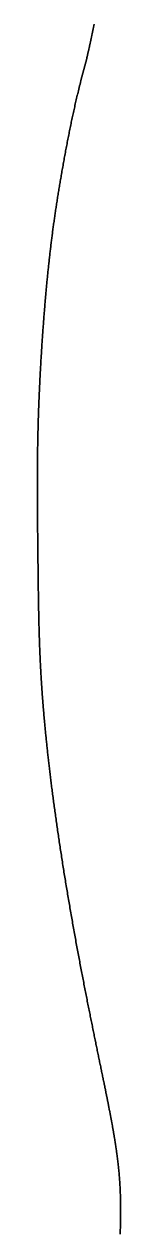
# Model space of a CAD drawing. Header units: inches. Extents: x 130170 to 284068, y 377793 to 804530.
# Drawn here: x 253781.8 to 253787.8, y 737392.2 to 737479.6 of the extents above; entities that cross this region are included whole.
import ezdxf

# ---------------------------------------------------------------- set-up
doc = ezdxf.new("R2010")
doc.units = ezdxf.units.IN
doc.header["$MEASUREMENT"] = 0
doc.layers.add('muni_il', color=7, linetype='Continuous')

msp = doc.modelspace()

# ---------------------------------------------------------------- linework, layer by layer
at = {"layer": 'muni_il'}
for points in [[(253785.848, 737479.646), (253785.84, 737479.608), (253785.833, 737479.569), (253785.825, 737479.531), (253785.817, 737479.492), (253785.81, 737479.453), (253785.802, 737479.414), (253785.794, 737479.375), (253785.786, 737479.336), (253785.778, 737479.297), (253785.77, 737479.258), (253785.762, 737479.219), (253785.754, 737479.18), (253785.746, 737479.14), (253785.738, 737479.101), (253785.73, 737479.062), (253785.722, 737479.023), (253785.714, 737478.983), (253785.706, 737478.944), (253785.698, 737478.905), (253785.69, 737478.866), (253785.682, 737478.827), (253785.674, 737478.788), (253785.666, 737478.749), (253785.657, 737478.711), (253785.649, 737478.672), (253785.641, 737478.634), (253785.633, 737478.596), (253785.625, 737478.558), (253785.617, 737478.52), (253785.609, 737478.482), (253785.601, 737478.445), (253785.593, 737478.408), (253785.586, 737478.371), (253785.578, 737478.334), (253785.57, 737478.298), (253785.562, 737478.262), (253785.555, 737478.227), (253785.547, 737478.191), (253785.539, 737478.157), (253785.532, 737478.122), (253785.525, 737478.088), (253785.517, 737478.054), (253785.51, 737478.021), (253785.503, 737477.988), (253785.496, 737477.956), (253785.489, 737477.924), (253785.482, 737477.892), (253785.475, 737477.861), (253785.468, 737477.831), (253785.461, 737477.801), (253785.455, 737477.771), (253785.448, 737477.742), (253785.442, 737477.714), (253785.436, 737477.686), (253785.429, 737477.659), (253785.423, 737477.632), (253785.417, 737477.606), (253785.412, 737477.58), (253785.406, 737477.555), (253785.4, 737477.531), (253785.395, 737477.507), (253785.389, 737477.484), (253785.384, 737477.461), (253785.379, 737477.438), (253785.374, 737477.417), (253785.369, 737477.396), (253785.364, 737477.375), (253785.359, 737477.355), (253785.355, 737477.335), (253785.35, 737477.316), (253785.346, 737477.298), (253785.341, 737477.28), (253785.337, 737477.262), (253785.333, 737477.245), (253785.329, 737477.228), (253785.325, 737477.211), (253785.321, 737477.195), (253785.317, 737477.18), (253785.313, 737477.164), (253784.96, 737475.828), (253784.894, 737475.558), (253784.863, 737475.428), (253784.832, 737475.302), (253784.803, 737475.18), (253784.774, 737475.06), (253784.746, 737474.943), (253784.718, 737474.828), (253784.691, 737474.715), (253784.665, 737474.605), (253784.639, 737474.496), (253784.614, 737474.388), (253784.589, 737474.283), (253784.565, 737474.178), (253784.541, 737474.074), (253784.517, 737473.971), (253784.493, 737473.868), (253784.47, 737473.767), (253784.448, 737473.665), (253784.425, 737473.564), (253784.402, 737473.464), (253784.38, 737473.363), (253784.358, 737473.262), (253784.336, 737473.162), (253784.314, 737473.061), (253784.293, 737472.96), (253784.271, 737472.859), (253784.25, 737472.758), (253784.229, 737472.657), (253784.207, 737472.555), (253784.186, 737472.453), (253784.165, 737472.351), (253784.144, 737472.249), (253784.123, 737472.146), (253784.102, 737472.043), (253784.081, 737471.939), (253784.061, 737471.836), (253784.04, 737471.732), (253784.02, 737471.627), (253783.999, 737471.523), (253783.979, 737471.418), (253783.958, 737471.313), (253783.938, 737471.208), (253783.918, 737471.103), (253783.898, 737470.998), (253783.878, 737470.892), (253783.858, 737470.787), (253783.838, 737470.681), (253783.818, 737470.576), (253783.798, 737470.47), (253783.779, 737470.364), (253783.759, 737470.259), (253783.74, 737470.153), (253783.721, 737470.048), (253783.702, 737469.943), (253783.683, 737469.838), (253783.664, 737469.733), (253783.645, 737469.628), (253783.626, 737469.524), (253783.608, 737469.42), (253783.589, 737469.316), (253783.571, 737469.212), (253783.553, 737469.109), (253783.535, 737469.006), (253783.517, 737468.903), (253783.5, 737468.801), (253783.482, 737468.699), (253783.465, 737468.597), (253783.447, 737468.496), (253783.43, 737468.395), (253783.413, 737468.295), (253783.396, 737468.195), (253783.38, 737468.095), (253783.363, 737467.996), (253783.347, 737467.897), (253783.331, 737467.799), (253783.315, 737467.701), (253783.299, 737467.604), (253783.283, 737467.507), (253783.268, 737467.41), (253783.252, 737467.314), (253783.237, 737467.218), (253783.222, 737467.123), (253783.207, 737467.028), (253783.192, 737466.933), (253783.177, 737466.839), (253783.162, 737466.745), (253783.148, 737466.651), (253783.134, 737466.558), (253783.12, 737466.466), (253783.106, 737466.373), (253783.092, 737466.281), (253783.078, 737466.189), (253783.065, 737466.098), (253783.051, 737466.007), (253783.038, 737465.916), (253783.025, 737465.825), (253783.012, 737465.735), (253782.999, 737465.645), (253782.986, 737465.555), (253782.973, 737465.465), (253782.961, 737465.376), (253782.948, 737465.286), (253782.936, 737465.197), (253782.923, 737465.108), (253782.911, 737465.02), (253782.899, 737464.931), (253782.887, 737464.843), (253782.876, 737464.754), (253782.864, 737464.666), (253782.852, 737464.578), (253782.841, 737464.49), (253782.83, 737464.402), (253782.818, 737464.314), (253782.807, 737464.226), (253782.796, 737464.138), (253782.785, 737464.051), (253782.774, 737463.963), (253782.763, 737463.875), (253782.752, 737463.787), (253782.742, 737463.7), (253782.731, 737463.612), (253782.721, 737463.524), (253782.71, 737463.437), (253782.7, 737463.349), (253782.69, 737463.261), (253782.68, 737463.173), (253782.67, 737463.085), (253782.66, 737462.997), (253782.65, 737462.909), (253782.64, 737462.821), (253782.63, 737462.733), (253782.62, 737462.645), (253782.611, 737462.557), (253782.601, 737462.468), (253782.592, 737462.38), (253782.582, 737462.291), (253782.573, 737462.203), (253782.563, 737462.114), (253782.554, 737462.025), (253782.545, 737461.937), (253782.536, 737461.848), (253782.527, 737461.759), (253782.518, 737461.67), (253782.509, 737461.581), (253782.5, 737461.492), (253782.491, 737461.402), (253782.482, 737461.313), (253782.474, 737461.224), (253782.465, 737461.134), (253782.456, 737461.045), (253782.448, 737460.955), (253782.439, 737460.866), (253782.431, 737460.776), (253782.423, 737460.686), (253782.414, 737460.597), (253782.406, 737460.507), (253782.398, 737460.417), (253782.39, 737460.328), (253782.382, 737460.238), (253782.374, 737460.148), (253782.366, 737460.058), (253782.358, 737459.968), (253782.35, 737459.879), (253782.343, 737459.789), (253782.335, 737459.699), (253782.327, 737459.609), (253782.32, 737459.52), (253782.312, 737459.43), (253782.305, 737459.34), (253782.297, 737459.251), (253782.29, 737459.161), (253782.283, 737459.072), (253782.275, 737458.982), (253782.268, 737458.893), (253782.261, 737458.804), (253782.254, 737458.715), (253782.247, 737458.626), (253782.24, 737458.537), (253782.233, 737458.448), (253782.226, 737458.359), (253782.219, 737458.271), (253782.213, 737458.182), (253782.206, 737458.094), (253782.2, 737458.006), (253782.193, 737457.918), (253782.186, 737457.83), (253782.18, 737457.743), (253782.174, 737457.655), (253782.167, 737457.568), (253782.161, 737457.481), (253782.155, 737457.394), (253782.149, 737457.307), (253782.143, 737457.221), (253782.137, 737457.134), (253782.131, 737457.048), (253782.125, 737456.962), (253782.119, 737456.876), (253782.113, 737456.791), (253782.107, 737456.706), (253782.102, 737456.621), (253782.096, 737456.536), (253782.091, 737456.452), (253782.085, 737456.367), (253782.08, 737456.283), (253782.074, 737456.2), (253782.069, 737456.116), (253782.064, 737456.033), (253782.059, 737455.95), (253782.054, 737455.867), (253782.049, 737455.785), (253782.043, 737455.703), (253782.039, 737455.621), (253782.034, 737455.539), (253782.029, 737455.458), (253782.024, 737455.377), (253782.019, 737455.296), (253782.015, 737455.216), (253782.01, 737455.136), (253782.005, 737455.056), (253782.001, 737454.976), (253781.996, 737454.897), (253781.992, 737454.818), (253781.988, 737454.74), (253781.983, 737454.661), (253781.979, 737454.583), (253781.975, 737454.506), (253781.971, 737454.429), (253781.967, 737454.352), (253781.963, 737454.275), (253781.959, 737454.198), (253781.955, 737454.122), (253781.951, 737454.047), (253781.947, 737453.971), (253781.944, 737453.896), (253781.94, 737453.821), (253781.936, 737453.747), (253781.933, 737453.673), (253781.929, 737453.599), (253781.926, 737453.525), (253781.922, 737453.452), (253781.919, 737453.379), (253781.915, 737453.306), (253781.912, 737453.234), (253781.909, 737453.162), (253781.906, 737453.09), (253781.903, 737453.019), (253781.9, 737452.948), (253781.896, 737452.877), (253781.893, 737452.807), (253781.891, 737452.737), (253781.888, 737452.667), (253781.885, 737452.597), (253781.882, 737452.528), (253781.879, 737452.459), (253781.876, 737452.391), (253781.874, 737452.323), (253781.871, 737452.255), (253781.868, 737452.187), (253781.866, 737452.119), (253781.863, 737452.052), (253781.861, 737451.986), (253781.859, 737451.919), (253781.856, 737451.853), (253781.854, 737451.787), (253781.851, 737451.721), (253781.849, 737451.656), (253781.847, 737451.59), (253781.845, 737451.526), (253781.843, 737451.461), (253781.841, 737451.397), (253781.838, 737451.333), (253781.836, 737451.269), (253781.834, 737451.206), (253781.832, 737451.142), (253781.831, 737451.079), (253781.829, 737451.017), (253781.827, 737450.954), (253781.825, 737450.892), (253781.823, 737450.83), (253781.821, 737450.769), (253781.82, 737450.707), (253781.818, 737450.646), (253781.817, 737450.585), (253781.815, 737450.524), (253781.813, 737450.464), (253781.812, 737450.404), (253781.81, 737450.344), (253781.809, 737450.284), (253781.807, 737450.224), (253781.806, 737450.165), (253781.805, 737450.106), (253781.803, 737450.047), (253781.802, 737449.988), (253781.8, 737449.93), (253781.799, 737449.872), (253781.798, 737449.814), (253781.797, 737449.756), (253781.796, 737449.698), (253781.795, 737449.641), (253781.793, 737449.584), (253781.792, 737449.527), (253781.791, 737449.47), (253781.79, 737449.414), (253781.789, 737449.357), (253781.788, 737449.301), (253781.787, 737449.245), (253781.786, 737449.189), (253781.785, 737449.134), (253781.784, 737449.078), (253781.784, 737449.023), (253781.783, 737448.968), (253781.782, 737448.913), (253781.781, 737448.858), (253781.78, 737448.804), (253781.779, 737448.749), (253781.779, 737448.695), (253781.778, 737448.641), (253781.777, 737448.587), (253781.777, 737448.533), (253781.776, 737448.48), (253781.775, 737448.426), (253781.775, 737448.373), (253781.774, 737448.32), (253781.774, 737448.267), (253781.773, 737448.214), (253781.773, 737448.162), (253781.772, 737448.109), (253781.771, 737448.057), (253781.771, 737448.005), (253781.771, 737447.953), (253781.77, 737447.901), (253781.77, 737447.849), (253781.769, 737447.797), (253781.769, 737447.746), (253781.769, 737447.694), (253781.768, 737447.643), (253781.768, 737447.592), (253781.768, 737447.541), (253781.767, 737447.49), (253781.767, 737447.439), (253781.767, 737447.389), (253781.767, 737447.338), (253781.766, 737447.288), (253781.766, 737447.238), (253781.766, 737447.187), (253781.766, 737447.137), (253781.765, 737447.087), (253781.765, 737447.038), (253781.765, 737446.988), (253781.765, 737446.938), (253781.765, 737446.889), (253781.765, 737446.84), (253781.765, 737446.79), (253781.764, 737446.741), (253781.764, 737446.692), (253781.764, 737446.643), (253781.764, 737446.594), (253781.764, 737446.545), (253781.764, 737446.497), (253781.764, 737446.448), (253781.764, 737446.4), (253781.764, 737446.352), (253781.764, 737446.303), (253781.764, 737446.255), (253781.764, 737446.207), (253781.764, 737446.159), (253781.764, 737446.111), (253781.764, 737446.063), (253781.764, 737446.016), (253781.765, 737445.968), (253781.765, 737445.92), (253781.765, 737445.873), (253781.765, 737445.826), (253781.765, 737445.778), (253781.765, 737445.731), (253781.765, 737445.684), (253781.765, 737445.637), (253781.765, 737445.59), (253781.766, 737445.543), (253781.766, 737445.496), (253781.766, 737445.45), (253781.766, 737445.403), (253781.766, 737445.356), (253781.767, 737445.31), (253781.767, 737445.263), (253781.767, 737445.217), (253781.767, 737445.171), (253781.767, 737445.125), (253781.768, 737445.079), (253781.768, 737445.032), (253781.768, 737444.986), (253781.768, 737444.941), (253781.769, 737444.895), (253781.769, 737444.849), (253781.769, 737444.803), (253781.769, 737444.757), (253781.77, 737444.712), (253781.77, 737444.666), (253781.77, 737444.621), (253781.77, 737444.575), (253781.771, 737444.53), (253781.771, 737444.485), (253781.771, 737444.439), (253781.772, 737444.394), (253781.772, 737444.349), (253781.772, 737444.304), (253781.773, 737444.259), (253781.773, 737444.214), (253781.773, 737444.169), (253781.774, 737444.124), (253781.774, 737444.079), (253781.774, 737444.035), (253781.775, 737443.99), (253781.775, 737443.945), (253781.775, 737443.901), (253781.776, 737443.856), (253781.776, 737443.812), (253781.777, 737443.767), (253781.777, 737443.723), (253781.777, 737443.679), (253781.778, 737443.634), (253781.778, 737443.59), (253781.778, 737443.546), (253781.779, 737443.502), (253781.779, 737443.458), (253781.779, 737443.413), (253781.78, 737443.369), (253781.78, 737443.325), (253781.781, 737443.282), (253781.781, 737443.238), (253781.782, 737443.194), (253781.782, 737443.15), (253781.782, 737443.106), (253781.783, 737443.062), (253781.783, 737443.019), (253781.784, 737442.975), (253781.784, 737442.932), (253781.784, 737442.888), (253781.785, 737442.844), (253781.785, 737442.801), (253781.786, 737442.757), (253781.786, 737442.714), (253781.787, 737442.67), (253781.787, 737442.627), (253781.787, 737442.584), (253781.788, 737442.541), (253781.788, 737442.497), (253781.789, 737442.454), (253781.789, 737442.411), (253781.79, 737442.368), (253781.79, 737442.324), (253781.791, 737442.281), (253781.791, 737442.238), (253781.791, 737442.195), (253781.792, 737442.152), (253781.792, 737442.109), (253781.793, 737442.066), (253781.793, 737442.023), (253781.794, 737441.98), (253781.794, 737441.937), (253781.795, 737441.894), (253781.795, 737441.851), (253781.795, 737441.808), (253781.796, 737441.766), (253781.796, 737441.723), (253781.797, 737441.68), (253781.797, 737441.637), (253781.798, 737441.594), (253781.798, 737441.552), (253781.799, 737441.509), (253781.799, 737441.466), (253781.8, 737441.424), (253781.8, 737441.381), (253781.8, 737441.338), (253781.801, 737441.295), (253781.802, 737441.253), (253781.802, 737441.21), (253781.802, 737441.168), (253781.803, 737441.125), (253781.803, 737441.082), (253781.804, 737441.04), (253781.804, 737440.997), (253781.805, 737440.954), (253781.805, 737440.912), (253781.806, 737440.869), (253781.806, 737440.827), (253781.807, 737440.784), (253781.807, 737440.741), (253781.808, 737440.699), (253781.808, 737440.656), (253781.809, 737440.614), (253781.809, 737440.571), (253781.81, 737440.528), (253781.81, 737440.486), (253781.81, 737440.443), (253781.811, 737440.4), (253781.811, 737440.358), (253781.812, 737440.315), (253781.812, 737440.272), (253781.813, 737440.23), (253781.814, 737440.187), (253781.814, 737440.144), (253781.815, 737440.102), (253781.815, 737440.059), (253781.816, 737440.016), (253781.816, 737439.974), (253781.817, 737439.931), (253781.817, 737439.888), (253781.818, 737439.845), (253781.818, 737439.802), (253781.819, 737439.759), (253781.819, 737439.717), (253781.82, 737439.674), (253781.82, 737439.631), (253781.821, 737439.588), (253781.821, 737439.545), (253781.822, 737439.502), (253781.822, 737439.459), (253781.823, 737439.416), (253781.823, 737439.373), (253781.824, 737439.329), (253781.824, 737439.286), (253781.825, 737439.243), (253781.826, 737439.2), (253781.826, 737439.157), (253781.827, 737439.113), (253781.827, 737439.07), (253781.828, 737439.026), (253781.828, 737438.983), (253781.829, 737438.939), (253781.83, 737438.896), (253781.83, 737438.852), (253781.831, 737438.809), (253781.831, 737438.765), (253781.832, 737438.721), (253781.832, 737438.677), (253781.833, 737438.634), (253781.834, 737438.59), (253781.834, 737438.546), (253781.835, 737438.501), (253781.836, 737438.457), (253781.836, 737438.413), (253781.837, 737438.369), (253781.838, 737438.325), (253781.838, 737438.28), (253781.839, 737438.236), (253781.84, 737438.191), (253781.84, 737438.147), (253781.841, 737438.102), (253781.842, 737438.057), (253781.842, 737438.013), (253781.843, 737437.968), (253781.844, 737437.923), (253781.844, 737437.878), (253781.845, 737437.832), (253781.846, 737437.787), (253781.847, 737437.742), (253781.847, 737437.696), (253781.848, 737437.651), (253781.849, 737437.605), (253781.85, 737437.56), (253781.851, 737437.514), (253781.851, 737437.468), (253781.852, 737437.422), (253781.853, 737437.376), (253781.854, 737437.329), (253781.855, 737437.283), (253781.856, 737437.237), (253781.857, 737437.19), (253781.857, 737437.143), (253781.858, 737437.096), (253781.859, 737437.05), (253781.86, 737437.003), (253781.861, 737436.955), (253781.862, 737436.908), (253781.863, 737436.861), (253781.864, 737436.813), (253781.865, 737436.765), (253781.866, 737436.718), (253781.867, 737436.67), (253781.868, 737436.621), (253781.869, 737436.573), (253781.87, 737436.525), (253781.872, 737436.476), (253781.873, 737436.428), (253781.874, 737436.379), (253781.875, 737436.33), (253781.876, 737436.28), (253781.877, 737436.231), (253781.879, 737436.182), (253781.88, 737436.132), (253781.881, 737436.082), (253781.882, 737436.032), (253781.884, 737435.982), (253781.885, 737435.932), (253781.886, 737435.881), (253781.888, 737435.83), (253781.889, 737435.779), (253781.891, 737435.728), (253781.892, 737435.677), (253781.894, 737435.625), (253781.895, 737435.574), (253781.897, 737435.522), (253781.898, 737435.47), (253781.9, 737435.418), (253781.902, 737435.365), (253781.903, 737435.312), (253781.905, 737435.259), (253781.907, 737435.206), (253781.908, 737435.153), (253781.91, 737435.099), (253781.912, 737435.046), (253781.914, 737434.991), (253781.916, 737434.937), (253781.918, 737434.883), (253781.92, 737434.828), (253781.922, 737434.773), (253781.924, 737434.718), (253781.926, 737434.662), (253781.928, 737434.606), (253781.93, 737434.551), (253781.932, 737434.494), (253781.935, 737434.438), (253781.937, 737434.381), (253781.939, 737434.324), (253781.941, 737434.267), (253781.944, 737434.209), (253781.946, 737434.151), (253781.949, 737434.093), (253781.951, 737434.035), (253781.954, 737433.976), (253781.956, 737433.917), (253781.959, 737433.858), (253781.962, 737433.798), (253781.965, 737433.738), (253781.967, 737433.678), (253781.97, 737433.618), (253781.973, 737433.557), (253781.976, 737433.496), (253781.979, 737433.434), (253781.982, 737433.373), (253781.985, 737433.31), (253781.989, 737433.248), (253781.992, 737433.185), (253781.995, 737433.122), (253781.999, 737433.059), (253782.002, 737432.995), (253782.005, 737432.931), (253782.009, 737432.867), (253782.013, 737432.802), (253782.016, 737432.737), (253782.02, 737432.671), (253782.024, 737432.605), (253782.028, 737432.539), (253782.032, 737432.473), (253782.036, 737432.406), (253782.04, 737432.338), (253782.044, 737432.271), (253782.048, 737432.203), (253782.052, 737432.134), (253782.057, 737432.065), (253782.061, 737431.996), (253782.065, 737431.927), (253782.07, 737431.857), (253782.075, 737431.786), (253782.08, 737431.716), (253782.084, 737431.644), (253782.089, 737431.573), (253782.094, 737431.501), (253782.099, 737431.428), (253782.104, 737431.356), (253782.109, 737431.282), (253782.115, 737431.209), (253782.12, 737431.135), (253782.126, 737431.06), (253782.131, 737430.985), (253782.137, 737430.91), (253782.142, 737430.834), (253782.148, 737430.758), (253782.154, 737430.682), (253782.16, 737430.605), (253782.166, 737430.527), (253782.172, 737430.449), (253782.179, 737430.371), (253782.185, 737430.292), (253782.191, 737430.213), (253782.198, 737430.133), (253782.204, 737430.053), (253782.211, 737429.972), (253782.218, 737429.891), (253782.225, 737429.81), (253782.232, 737429.728), (253782.239, 737429.645), (253782.246, 737429.563), (253782.254, 737429.479), (253782.261, 737429.395), (253782.269, 737429.311), (253782.276, 737429.226), (253782.284, 737429.141), (253782.292, 737429.056), (253782.3, 737428.969), (253782.308, 737428.883), (253782.316, 737428.796), (253782.324, 737428.708), (253782.333, 737428.62), (253782.341, 737428.532), (253782.35, 737428.443), (253782.359, 737428.353), (253782.367, 737428.263), (253782.376, 737428.173), (253782.386, 737428.082), (253782.395, 737427.991), (253782.404, 737427.899), (253782.413, 737427.807), (253782.423, 737427.714), (253782.433, 737427.621), (253782.442, 737427.527), (253782.452, 737427.433), (253782.462, 737427.338), (253782.472, 737427.243), (253782.483, 737427.148), (253782.493, 737427.052), (253782.503, 737426.955), (253782.514, 737426.858), (253782.525, 737426.761), (253782.536, 737426.663), (253782.547, 737426.565), (253782.558, 737426.466), (253782.569, 737426.366), (253782.58, 737426.267), (253782.592, 737426.166), (253782.603, 737426.066), (253782.615, 737425.965), (253782.627, 737425.863), (253782.639, 737425.761), (253782.651, 737425.658), (253782.663, 737425.556), (253782.676, 737425.452), (253782.688, 737425.348), (253782.701, 737425.244), (253782.713, 737425.139), (253782.726, 737425.034), (253782.739, 737424.929), (253782.752, 737424.823), (253782.766, 737424.716), (253782.779, 737424.61), (253782.792, 737424.502), (253782.806, 737424.395), (253782.82, 737424.286), (253782.834, 737424.178), (253782.848, 737424.069), (253782.862, 737423.96), (253782.876, 737423.85), (253782.89, 737423.74), (253782.905, 737423.629), (253782.919, 737423.519), (253782.934, 737423.407), (253782.949, 737423.296), (253782.964, 737423.184), (253782.979, 737423.072), (253782.994, 737422.959), (253783.01, 737422.846), (253783.025, 737422.732), (253783.041, 737422.619), (253783.057, 737422.504), (253783.072, 737422.39), (253783.088, 737422.275), (253783.105, 737422.16), (253783.121, 737422.045), (253783.137, 737421.929), (253783.153, 737421.813), (253783.17, 737421.696), (253783.187, 737421.58), (253783.204, 737421.463), (253783.221, 737421.345), (253783.238, 737421.228), (253783.255, 737421.11), (253783.272, 737420.992), (253783.289, 737420.873), (253783.307, 737420.755), (253783.325, 737420.636), (253783.342, 737420.517), (253783.36, 737420.397), (253783.378, 737420.278), (253783.396, 737420.158), (253783.414, 737420.038), (253783.433, 737419.918), (253783.451, 737419.797), (253783.469, 737419.676), (253783.488, 737419.556), (253783.507, 737419.434), (253783.526, 737419.313), (253783.544, 737419.192), (253783.563, 737419.07), (253783.583, 737418.948), (253783.602, 737418.826), (253783.621, 737418.704), (253783.64, 737418.582), (253783.66, 737418.46), (253783.679, 737418.337), (253783.699, 737418.215), (253783.719, 737418.092), (253783.739, 737417.969), (253783.759, 737417.846), (253783.778, 737417.723), (253783.799, 737417.6), (253783.819, 737417.477), (253783.839, 737417.354), (253783.859, 737417.231), (253783.88, 737417.107), (253783.9, 737416.984), (253783.921, 737416.861), (253783.941, 737416.737), (253783.962, 737416.614), (253783.983, 737416.49), (253784.004, 737416.367), (253784.025, 737416.244), (253784.046, 737416.12), (253784.067, 737415.997), (253784.088, 737415.873), (253784.109, 737415.75), (253784.13, 737415.626), (253784.152, 737415.503), (253784.173, 737415.38), (253784.194, 737415.257), (253784.216, 737415.134), (253784.237, 737415.011), (253784.259, 737414.888), (253784.28, 737414.765), (253784.302, 737414.642), (253784.324, 737414.519), (253784.345, 737414.397), (253784.367, 737414.275), (253784.389, 737414.152), (253784.411, 737414.03), (253784.433, 737413.908), (253784.454, 737413.786), (253784.476, 737413.665), (253784.498, 737413.543), (253784.52, 737413.422), (253784.542, 737413.301), (253784.564, 737413.18), (253784.587, 737413.059), (253784.609, 737412.938), (253784.631, 737412.818), (253784.653, 737412.698), (253784.675, 737412.578), (253784.697, 737412.458), (253784.719, 737412.339), (253784.741, 737412.22), (253784.764, 737412.101), (253784.786, 737411.982), (253784.808, 737411.863), (253784.83, 737411.745), (253784.852, 737411.627), (253784.874, 737411.51), (253784.897, 737411.392), (253784.919, 737411.275), (253784.941, 737411.159), (253784.963, 737411.042), (253784.985, 737410.926), (253785.007, 737410.81), (253785.03, 737410.695), (253785.052, 737410.58), (253785.074, 737410.465), (253785.096, 737410.35), (253785.118, 737410.236), (253785.14, 737410.122), (253785.162, 737410.009), (253785.184, 737409.896), (253785.206, 737409.783), (253785.228, 737409.671), (253785.249, 737409.559), (253785.271, 737409.447), (253785.293, 737409.336), (253785.315, 737409.225), (253785.337, 737409.115), (253785.358, 737409.005), (253785.38, 737408.895), (253785.401, 737408.786), (253785.423, 737408.677), (253785.444, 737408.569), (253785.466, 737408.461), (253785.487, 737408.353), (253785.509, 737408.246), (253785.53, 737408.14), (253785.551, 737408.033), (253785.572, 737407.928), (253785.593, 737407.822), (253785.614, 737407.717), (253785.635, 737407.613), (253785.656, 737407.509), (253785.677, 737407.406), (253785.698, 737407.302), (253785.719, 737407.2), (253785.739, 737407.098), (253785.76, 737406.996), (253785.78, 737406.895), (253785.801, 737406.794), (253785.821, 737406.694), (253785.841, 737406.594), (253785.861, 737406.495), (253785.882, 737406.396), (253785.901, 737406.298), (253785.921, 737406.2), (253785.941, 737406.102), (253785.961, 737406.006), (253785.981, 737405.909), (253786, 737405.813), (253786.02, 737405.718), (253786.039, 737405.623), (253786.058, 737405.529), (253786.078, 737405.435), (253786.097, 737405.342), (253786.116, 737405.249), (253786.135, 737405.156), (253786.154, 737405.064), (253786.172, 737404.973), (253786.191, 737404.882), (253786.21, 737404.792), (253786.228, 737404.702), (253786.246, 737404.612), (253786.265, 737404.523), (253786.283, 737404.435), (253786.301, 737404.347), (253786.319, 737404.26), (253786.336, 737404.173), (253786.354, 737404.087), (253786.372, 737404.001), (253786.389, 737403.916), (253786.406, 737403.831), (253786.424, 737403.746), (253786.441, 737403.663), (253786.458, 737403.579), (253786.475, 737403.496), (253786.492, 737403.414), (253786.508, 737403.332), (253786.525, 737403.251), (253786.542, 737403.17), (253786.558, 737403.089), (253786.574, 737403.01), (253786.59, 737402.93), (253786.606, 737402.851), (253786.622, 737402.773), (253786.638, 737402.695), (253786.654, 737402.617), (253786.669, 737402.54), (253786.684, 737402.464), (253786.7, 737402.388), (253786.715, 737402.312), (253786.73, 737402.237), (253786.745, 737402.163), (253786.76, 737402.089), (253786.774, 737402.015), (253786.789, 737401.942), (253786.803, 737401.869), (253786.818, 737401.797), (253786.832, 737401.725), (253786.846, 737401.653), (253786.86, 737401.582), (253786.874, 737401.512), (253786.887, 737401.442), (253786.901, 737401.372), (253786.914, 737401.303), (253786.928, 737401.235), (253786.941, 737401.166), (253786.954, 737401.099), (253786.967, 737401.031), (253786.98, 737400.964), (253786.993, 737400.898), (253787.005, 737400.831), (253787.018, 737400.766), (253787.03, 737400.7), (253787.042, 737400.635), (253787.054, 737400.571), (253787.066, 737400.507), (253787.078, 737400.443), (253787.09, 737400.38), (253787.101, 737400.317), (253787.113, 737400.254), (253787.124, 737400.192), (253787.135, 737400.131), (253787.147, 737400.069), (253787.158, 737400.008), (253787.168, 737399.947), (253787.179, 737399.887), (253787.19, 737399.827), (253787.2, 737399.768), (253787.211, 737399.709), (253787.221, 737399.65), (253787.231, 737399.591), (253787.241, 737399.533), (253787.251, 737399.475), (253787.261, 737399.418), (253787.271, 737399.36), (253787.28, 737399.304), (253787.29, 737399.247), (253787.299, 737399.191), (253787.308, 737399.135), (253787.317, 737399.08), (253787.326, 737399.024), (253787.335, 737398.969), (253787.344, 737398.915), (253787.353, 737398.861), (253787.361, 737398.807), (253787.37, 737398.753), (253787.378, 737398.699), (253787.386, 737398.646), (253787.394, 737398.593), (253787.402, 737398.541), (253787.41, 737398.488), (253787.418, 737398.436), (253787.426, 737398.384), (253787.433, 737398.333), (253787.44, 737398.281), (253787.448, 737398.23), (253787.455, 737398.179), (253787.462, 737398.129), (253787.469, 737398.079), (253787.476, 737398.028), (253787.483, 737397.979), (253787.49, 737397.929), (253787.496, 737397.879), (253787.503, 737397.83), (253787.509, 737397.781), (253787.515, 737397.732), (253787.522, 737397.684), (253787.528, 737397.635), (253787.534, 737397.587), (253787.54, 737397.539), (253787.546, 737397.491), (253787.551, 737397.444), (253787.557, 737397.396), (253787.562, 737397.349), (253787.568, 737397.302), (253787.573, 737397.255), (253787.578, 737397.208), (253787.583, 737397.162), (253787.588, 737397.115), (253787.594, 737397.069), (253787.598, 737397.023), (253787.603, 737396.977), (253787.608, 737396.931), (253787.612, 737396.886), (253787.617, 737396.84), (253787.621, 737396.795), (253787.626, 737396.75), (253787.63, 737396.704), (253787.634, 737396.659), (253787.638, 737396.614), (253787.642, 737396.57), (253787.646, 737396.525), (253787.65, 737396.481), (253787.654, 737396.436), (253787.657, 737396.392), (253787.661, 737396.348), (253787.665, 737396.304), (253787.668, 737396.26), (253787.671, 737396.216), (253787.675, 737396.172), (253787.678, 737396.128), (253787.681, 737396.085), (253787.684, 737396.041), (253787.687, 737395.998), (253787.69, 737395.954), (253787.693, 737395.911), (253787.695, 737395.868), (253787.698, 737395.824), (253787.701, 737395.781), (253787.703, 737395.738), (253787.706, 737395.695), (253787.708, 737395.652), (253787.71, 737395.609), (253787.713, 737395.567), (253787.715, 737395.524), (253787.717, 737395.481), (253787.719, 737395.438), (253787.721, 737395.396), (253787.723, 737395.353), (253787.725, 737395.31), (253787.727, 737395.268), (253787.728, 737395.225), (253787.73, 737395.183), (253787.732, 737395.14), (253787.733, 737395.098), (253787.735, 737395.056), (253787.736, 737395.013), (253787.737, 737394.971), (253787.739, 737394.928), (253787.74, 737394.886), (253787.741, 737394.844), (253787.742, 737394.801), (253787.744, 737394.759), (253787.745, 737394.717), (253787.746, 737394.674), (253787.746, 737394.632), (253787.747, 737394.59), (253787.748, 737394.547), (253787.749, 737394.505), (253787.749, 737394.462), (253787.75, 737394.42), (253787.751, 737394.378), (253787.751, 737394.335), (253787.752, 737394.293), (253787.752, 737394.25), (253787.753, 737394.208), (253787.753, 737394.166), (253787.753, 737394.123), (253787.753, 737394.08), (253787.754, 737394.038), (253787.754, 737393.995), (253787.754, 737393.953), (253787.754, 737393.91), (253787.754, 737393.867), (253787.754, 737393.825), (253787.754, 737393.782), (253787.754, 737393.739), (253787.753, 737393.696), (253787.753, 737393.654), (253787.753, 737393.611), (253787.753, 737393.568), (253787.752, 737393.525), (253787.752, 737393.482), (253787.751, 737393.439), (253787.751, 737393.396), (253787.75, 737393.352), (253787.75, 737393.309), (253787.749, 737393.266), (253787.749, 737393.223), (253787.748, 737393.179), (253787.747, 737393.136), (253787.747, 737393.092), (253787.746, 737393.049), (253787.745, 737393.005), (253787.744, 737392.962), (253787.743, 737392.918), (253787.742, 737392.874), (253787.741, 737392.83), (253787.74, 737392.786), (253787.739, 737392.742), (253787.738, 737392.698), (253787.737, 737392.654), (253787.736, 737392.61), (253787.735, 737392.566), (253787.733, 737392.522), (253787.732, 737392.477), (253787.731, 737392.433), (253787.729, 737392.388), (253787.728, 737392.344), (253787.727, 737392.299), (253787.725, 737392.254), (253787.724, 737392.209), (253787.722, 737392.165)], [(253787.722, 737392.165), (253787.724, 737392.209), (253787.725, 737392.254), (253787.727, 737392.299), (253787.728, 737392.344), (253787.729, 737392.388), (253787.731, 737392.433), (253787.732, 737392.477), (253787.733, 737392.522), (253787.735, 737392.566), (253787.736, 737392.61), (253787.737, 737392.654), (253787.738, 737392.698), (253787.739, 737392.742), (253787.74, 737392.786), (253787.741, 737392.83), (253787.742, 737392.874), (253787.743, 737392.918), (253787.744, 737392.962), (253787.745, 737393.005), (253787.746, 737393.049), (253787.747, 737393.092), (253787.747, 737393.136), (253787.748, 737393.179), (253787.749, 737393.223), (253787.749, 737393.266), (253787.75, 737393.309), (253787.75, 737393.352), (253787.751, 737393.396), (253787.751, 737393.439), (253787.752, 737393.482), (253787.752, 737393.525), (253787.753, 737393.568), (253787.753, 737393.611), (253787.753, 737393.654), (253787.753, 737393.696), (253787.754, 737393.739), (253787.754, 737393.782), (253787.754, 737393.825), (253787.754, 737393.867), (253787.754, 737393.91), (253787.754, 737393.953), (253787.754, 737393.995), (253787.754, 737394.038), (253787.753, 737394.08), (253787.753, 737394.123), (253787.753, 737394.166), (253787.753, 737394.208), (253787.752, 737394.25), (253787.752, 737394.293), (253787.751, 737394.335), (253787.751, 737394.378), (253787.75, 737394.42), (253787.749, 737394.462), (253787.749, 737394.505), (253787.748, 737394.547), (253787.747, 737394.59), (253787.746, 737394.632), (253787.746, 737394.674), (253787.745, 737394.717), (253787.744, 737394.759), (253787.742, 737394.801), (253787.741, 737394.844), (253787.74, 737394.886), (253787.739, 737394.928), (253787.737, 737394.971), (253787.736, 737395.013), (253787.735, 737395.056), (253787.733, 737395.098), (253787.732, 737395.14), (253787.73, 737395.183), (253787.728, 737395.225), (253787.727, 737395.268), (253787.725, 737395.31), (253787.723, 737395.353), (253787.721, 737395.396), (253787.719, 737395.438), (253787.717, 737395.481), (253787.715, 737395.524), (253787.713, 737395.567), (253787.71, 737395.609), (253787.708, 737395.652), (253787.706, 737395.695), (253787.703, 737395.738), (253787.701, 737395.781), (253787.698, 737395.824), (253787.695, 737395.868), (253787.693, 737395.911), (253787.69, 737395.954), (253787.687, 737395.998), (253787.684, 737396.041), (253787.681, 737396.085), (253787.678, 737396.128), (253787.675, 737396.172), (253787.671, 737396.216), (253787.668, 737396.26), (253787.665, 737396.304), (253787.661, 737396.348), (253787.657, 737396.392), (253787.654, 737396.436), (253787.65, 737396.481), (253787.646, 737396.525), (253787.642, 737396.57), (253787.638, 737396.614), (253787.634, 737396.659), (253787.63, 737396.704), (253787.626, 737396.75), (253787.621, 737396.795), (253787.617, 737396.84), (253787.612, 737396.886), (253787.608, 737396.931), (253787.603, 737396.977), (253787.598, 737397.023), (253787.594, 737397.069), (253787.588, 737397.115), (253787.583, 737397.162), (253787.578, 737397.208), (253787.573, 737397.255), (253787.568, 737397.302), (253787.562, 737397.349), (253787.557, 737397.396), (253787.551, 737397.444), (253787.546, 737397.491), (253787.54, 737397.539), (253787.534, 737397.587), (253787.528, 737397.635), (253787.522, 737397.684), (253787.515, 737397.732), (253787.509, 737397.781), (253787.503, 737397.83), (253787.496, 737397.879), (253787.49, 737397.929), (253787.483, 737397.979), (253787.476, 737398.028), (253787.469, 737398.079), (253787.462, 737398.129), (253787.455, 737398.179), (253787.448, 737398.23), (253787.44, 737398.281), (253787.433, 737398.333), (253787.426, 737398.384), (253787.418, 737398.436), (253787.41, 737398.488), (253787.402, 737398.541), (253787.394, 737398.593), (253787.386, 737398.646), (253787.378, 737398.699), (253787.37, 737398.753), (253787.361, 737398.807), (253787.353, 737398.861), (253787.344, 737398.915), (253787.335, 737398.969), (253787.326, 737399.024), (253787.317, 737399.08), (253787.308, 737399.135), (253787.299, 737399.191), (253787.29, 737399.247), (253787.28, 737399.304), (253787.271, 737399.36), (253787.261, 737399.418), (253787.251, 737399.475), (253787.241, 737399.533), (253787.231, 737399.591), (253787.221, 737399.65), (253787.211, 737399.709), (253787.2, 737399.768), (253787.19, 737399.827), (253787.179, 737399.887), (253787.168, 737399.947), (253787.158, 737400.008), (253787.147, 737400.069), (253787.135, 737400.131), (253787.124, 737400.192), (253787.113, 737400.254), (253787.101, 737400.317), (253787.09, 737400.38), (253787.078, 737400.443), (253787.066, 737400.507), (253787.054, 737400.571), (253787.042, 737400.635), (253787.03, 737400.7), (253787.018, 737400.766), (253787.005, 737400.831), (253786.993, 737400.898), (253786.98, 737400.964), (253786.967, 737401.031), (253786.954, 737401.099), (253786.941, 737401.166), (253786.928, 737401.235), (253786.914, 737401.303), (253786.901, 737401.372), (253786.887, 737401.442), (253786.874, 737401.512), (253786.86, 737401.582), (253786.846, 737401.653), (253786.832, 737401.725), (253786.818, 737401.797), (253786.803, 737401.869), (253786.789, 737401.942), (253786.774, 737402.015), (253786.76, 737402.089), (253786.745, 737402.163), (253786.73, 737402.237), (253786.715, 737402.312), (253786.7, 737402.388), (253786.684, 737402.464), (253786.669, 737402.54), (253786.654, 737402.617), (253786.638, 737402.695), (253786.622, 737402.773), (253786.606, 737402.851), (253786.59, 737402.93), (253786.574, 737403.01), (253786.558, 737403.089), (253786.542, 737403.17), (253786.525, 737403.251), (253786.508, 737403.332), (253786.492, 737403.414), (253786.475, 737403.496), (253786.458, 737403.579), (253786.441, 737403.663), (253786.424, 737403.746), (253786.406, 737403.831), (253786.389, 737403.916), (253786.372, 737404.001), (253786.354, 737404.087), (253786.336, 737404.173), (253786.319, 737404.26), (253786.301, 737404.347), (253786.283, 737404.435), (253786.265, 737404.523), (253786.246, 737404.612), (253786.228, 737404.702), (253786.21, 737404.792), (253786.191, 737404.882), (253786.172, 737404.973), (253786.154, 737405.064), (253786.135, 737405.156), (253786.116, 737405.249), (253786.097, 737405.342), (253786.078, 737405.435), (253786.058, 737405.529), (253786.039, 737405.623), (253786.02, 737405.718), (253786, 737405.813), (253785.981, 737405.909), (253785.961, 737406.006), (253785.941, 737406.102), (253785.921, 737406.2), (253785.901, 737406.298), (253785.882, 737406.396), (253785.861, 737406.495), (253785.841, 737406.594), (253785.821, 737406.694), (253785.801, 737406.794), (253785.78, 737406.895), (253785.76, 737406.996), (253785.739, 737407.098), (253785.719, 737407.2), (253785.698, 737407.302), (253785.677, 737407.406), (253785.656, 737407.509), (253785.635, 737407.613), (253785.614, 737407.717), (253785.593, 737407.822), (253785.572, 737407.928), (253785.551, 737408.033), (253785.53, 737408.14), (253785.509, 737408.246), (253785.487, 737408.353), (253785.466, 737408.461), (253785.444, 737408.569), (253785.423, 737408.677), (253785.401, 737408.786), (253785.38, 737408.895), (253785.358, 737409.005), (253785.337, 737409.115), (253785.315, 737409.225), (253785.293, 737409.336), (253785.271, 737409.447), (253785.249, 737409.559), (253785.228, 737409.671), (253785.206, 737409.783), (253785.184, 737409.896), (253785.162, 737410.009), (253785.14, 737410.122), (253785.118, 737410.236), (253785.096, 737410.35), (253785.074, 737410.465), (253785.052, 737410.58), (253785.03, 737410.695), (253785.007, 737410.81), (253784.985, 737410.926), (253784.963, 737411.042), (253784.941, 737411.159), (253784.919, 737411.275), (253784.897, 737411.392), (253784.874, 737411.51), (253784.852, 737411.627), (253784.83, 737411.745), (253784.808, 737411.863), (253784.786, 737411.982), (253784.764, 737412.101), (253784.741, 737412.22), (253784.719, 737412.339), (253784.697, 737412.458), (253784.675, 737412.578), (253784.653, 737412.698), (253784.631, 737412.818), (253784.609, 737412.938), (253784.587, 737413.059), (253784.564, 737413.18), (253784.542, 737413.301), (253784.52, 737413.422), (253784.498, 737413.543), (253784.476, 737413.665), (253784.454, 737413.786), (253784.433, 737413.908), (253784.411, 737414.03), (253784.389, 737414.152), (253784.367, 737414.275), (253784.345, 737414.397), (253784.324, 737414.519), (253784.302, 737414.642), (253784.28, 737414.765), (253784.259, 737414.888), (253784.237, 737415.011), (253784.216, 737415.134), (253784.194, 737415.257), (253784.173, 737415.38), (253784.152, 737415.503), (253784.13, 737415.626), (253784.109, 737415.75), (253784.088, 737415.873), (253784.067, 737415.997), (253784.046, 737416.12), (253784.025, 737416.244), (253784.004, 737416.367), (253783.983, 737416.49), (253783.962, 737416.614), (253783.941, 737416.737), (253783.921, 737416.861), (253783.9, 737416.984), (253783.88, 737417.107), (253783.859, 737417.231), (253783.839, 737417.354), (253783.819, 737417.477), (253783.799, 737417.6), (253783.778, 737417.723), (253783.759, 737417.846), (253783.739, 737417.969), (253783.719, 737418.092), (253783.699, 737418.215), (253783.679, 737418.337), (253783.66, 737418.46), (253783.64, 737418.582), (253783.621, 737418.704), (253783.602, 737418.826), (253783.583, 737418.948), (253783.563, 737419.07), (253783.544, 737419.192), (253783.526, 737419.313), (253783.507, 737419.434), (253783.488, 737419.556), (253783.469, 737419.676), (253783.451, 737419.797), (253783.433, 737419.918), (253783.414, 737420.038), (253783.396, 737420.158), (253783.378, 737420.278), (253783.36, 737420.397), (253783.342, 737420.517), (253783.325, 737420.636), (253783.307, 737420.755), (253783.289, 737420.873), (253783.272, 737420.992), (253783.255, 737421.11), (253783.238, 737421.228), (253783.221, 737421.345), (253783.204, 737421.463), (253783.187, 737421.58), (253783.17, 737421.696), (253783.153, 737421.813), (253783.137, 737421.929), (253783.121, 737422.045), (253783.105, 737422.16), (253783.088, 737422.275), (253783.072, 737422.39), (253783.057, 737422.504), (253783.041, 737422.619), (253783.025, 737422.732), (253783.01, 737422.846), (253782.994, 737422.959), (253782.979, 737423.072), (253782.964, 737423.184), (253782.949, 737423.296), (253782.934, 737423.407), (253782.919, 737423.519), (253782.905, 737423.629), (253782.89, 737423.74), (253782.876, 737423.85), (253782.862, 737423.96), (253782.848, 737424.069), (253782.834, 737424.178), (253782.82, 737424.286), (253782.806, 737424.395), (253782.792, 737424.502), (253782.779, 737424.61), (253782.766, 737424.716), (253782.752, 737424.823), (253782.739, 737424.929), (253782.726, 737425.034), (253782.713, 737425.139), (253782.701, 737425.244), (253782.688, 737425.348), (253782.676, 737425.452), (253782.663, 737425.556), (253782.651, 737425.658), (253782.639, 737425.761), (253782.627, 737425.863), (253782.615, 737425.965), (253782.603, 737426.066), (253782.592, 737426.166), (253782.58, 737426.267), (253782.569, 737426.366), (253782.558, 737426.466), (253782.547, 737426.565), (253782.536, 737426.663), (253782.525, 737426.761), (253782.514, 737426.858), (253782.503, 737426.955), (253782.493, 737427.052), (253782.483, 737427.148), (253782.472, 737427.243), (253782.462, 737427.338), (253782.452, 737427.433), (253782.442, 737427.527), (253782.433, 737427.621), (253782.423, 737427.714), (253782.413, 737427.807), (253782.404, 737427.899), (253782.395, 737427.991), (253782.386, 737428.082), (253782.376, 737428.173), (253782.367, 737428.263), (253782.359, 737428.353), (253782.35, 737428.443), (253782.341, 737428.532), (253782.333, 737428.62), (253782.324, 737428.708), (253782.316, 737428.796), (253782.308, 737428.883), (253782.3, 737428.969), (253782.292, 737429.056), (253782.284, 737429.141), (253782.276, 737429.226), (253782.269, 737429.311), (253782.261, 737429.395), (253782.254, 737429.479), (253782.246, 737429.563), (253782.239, 737429.645), (253782.232, 737429.728), (253782.225, 737429.81), (253782.218, 737429.891), (253782.211, 737429.972), (253782.204, 737430.053), (253782.198, 737430.133), (253782.191, 737430.213), (253782.185, 737430.292), (253782.179, 737430.371), (253782.172, 737430.449), (253782.166, 737430.527), (253782.16, 737430.605), (253782.154, 737430.682), (253782.148, 737430.758), (253782.142, 737430.834), (253782.137, 737430.91), (253782.131, 737430.985), (253782.126, 737431.06), (253782.12, 737431.135), (253782.115, 737431.209), (253782.109, 737431.282), (253782.104, 737431.356), (253782.099, 737431.428), (253782.094, 737431.501), (253782.089, 737431.573), (253782.084, 737431.644), (253782.08, 737431.716), (253782.075, 737431.786), (253782.07, 737431.857), (253782.065, 737431.927), (253782.061, 737431.996), (253782.057, 737432.065), (253782.052, 737432.134), (253782.048, 737432.203), (253782.044, 737432.271), (253782.04, 737432.338), (253782.036, 737432.406), (253782.032, 737432.473), (253782.028, 737432.539), (253782.024, 737432.605), (253782.02, 737432.671), (253782.016, 737432.737), (253782.013, 737432.802), (253782.009, 737432.867), (253782.005, 737432.931), (253782.002, 737432.995), (253781.999, 737433.059), (253781.995, 737433.122), (253781.992, 737433.185), (253781.989, 737433.248), (253781.985, 737433.31), (253781.982, 737433.373), (253781.979, 737433.434), (253781.976, 737433.496), (253781.973, 737433.557), (253781.97, 737433.618), (253781.967, 737433.678), (253781.965, 737433.738), (253781.962, 737433.798), (253781.959, 737433.858), (253781.956, 737433.917), (253781.954, 737433.976), (253781.951, 737434.035), (253781.949, 737434.093), (253781.946, 737434.151), (253781.944, 737434.209), (253781.941, 737434.267), (253781.939, 737434.324), (253781.937, 737434.381), (253781.935, 737434.438), (253781.932, 737434.494), (253781.93, 737434.551), (253781.928, 737434.606), (253781.926, 737434.662), (253781.924, 737434.718), (253781.922, 737434.773), (253781.92, 737434.828), (253781.918, 737434.883), (253781.916, 737434.937), (253781.914, 737434.991), (253781.912, 737435.046), (253781.91, 737435.099), (253781.908, 737435.153), (253781.907, 737435.206), (253781.905, 737435.259), (253781.903, 737435.312), (253781.902, 737435.365), (253781.9, 737435.418), (253781.898, 737435.47), (253781.897, 737435.522), (253781.895, 737435.574), (253781.894, 737435.625), (253781.892, 737435.677), (253781.891, 737435.728), (253781.889, 737435.779), (253781.888, 737435.83), (253781.886, 737435.881), (253781.885, 737435.932), (253781.884, 737435.982), (253781.882, 737436.032), (253781.881, 737436.082), (253781.88, 737436.132), (253781.879, 737436.182), (253781.877, 737436.231), (253781.876, 737436.28), (253781.875, 737436.33), (253781.874, 737436.379), (253781.873, 737436.428), (253781.872, 737436.476), (253781.87, 737436.525), (253781.869, 737436.573), (253781.868, 737436.621), (253781.867, 737436.67), (253781.866, 737436.718), (253781.865, 737436.765), (253781.864, 737436.813), (253781.863, 737436.861), (253781.862, 737436.908), (253781.861, 737436.955), (253781.86, 737437.003), (253781.859, 737437.05), (253781.858, 737437.096), (253781.857, 737437.143), (253781.857, 737437.19), (253781.856, 737437.237), (253781.855, 737437.283), (253781.854, 737437.329), (253781.853, 737437.376), (253781.852, 737437.422), (253781.851, 737437.468), (253781.851, 737437.514), (253781.85, 737437.56), (253781.849, 737437.605), (253781.848, 737437.651), (253781.847, 737437.696), (253781.847, 737437.742), (253781.846, 737437.787), (253781.845, 737437.832), (253781.844, 737437.878), (253781.844, 737437.923), (253781.843, 737437.968), (253781.842, 737438.013), (253781.842, 737438.057), (253781.841, 737438.102), (253781.84, 737438.147), (253781.84, 737438.191), (253781.839, 737438.236), (253781.838, 737438.28), (253781.838, 737438.325), (253781.837, 737438.369), (253781.836, 737438.413), (253781.836, 737438.457), (253781.835, 737438.501), (253781.834, 737438.546), (253781.834, 737438.59), (253781.833, 737438.634), (253781.832, 737438.677), (253781.832, 737438.721), (253781.831, 737438.765), (253781.831, 737438.809), (253781.83, 737438.852), (253781.83, 737438.896), (253781.829, 737438.939), (253781.828, 737438.983), (253781.828, 737439.026), (253781.827, 737439.07), (253781.827, 737439.113), (253781.826, 737439.157), (253781.826, 737439.2), (253781.825, 737439.243), (253781.824, 737439.286), (253781.824, 737439.329), (253781.823, 737439.373), (253781.823, 737439.416), (253781.822, 737439.459), (253781.822, 737439.502), (253781.821, 737439.545), (253781.821, 737439.588), (253781.82, 737439.631), (253781.82, 737439.674), (253781.819, 737439.717), (253781.819, 737439.759), (253781.818, 737439.802), (253781.818, 737439.845), (253781.817, 737439.888), (253781.817, 737439.931), (253781.816, 737439.974), (253781.816, 737440.016), (253781.815, 737440.059), (253781.815, 737440.102), (253781.814, 737440.144), (253781.814, 737440.187), (253781.813, 737440.23), (253781.812, 737440.272), (253781.812, 737440.315), (253781.811, 737440.358), (253781.811, 737440.4), (253781.81, 737440.443), (253781.81, 737440.486), (253781.81, 737440.528), (253781.809, 737440.571), (253781.809, 737440.614), (253781.808, 737440.656), (253781.808, 737440.699), (253781.807, 737440.741), (253781.807, 737440.784), (253781.806, 737440.827), (253781.806, 737440.869), (253781.805, 737440.912), (253781.805, 737440.954), (253781.804, 737440.997), (253781.804, 737441.04), (253781.803, 737441.082), (253781.803, 737441.125), (253781.802, 737441.168), (253781.802, 737441.21), (253781.802, 737441.253), (253781.801, 737441.295), (253781.8, 737441.338), (253781.8, 737441.381), (253781.8, 737441.424), (253781.799, 737441.466), (253781.799, 737441.509), (253781.798, 737441.552), (253781.798, 737441.594), (253781.797, 737441.637), (253781.797, 737441.68), (253781.796, 737441.723), (253781.796, 737441.766), (253781.795, 737441.808), (253781.795, 737441.851), (253781.795, 737441.894), (253781.794, 737441.937), (253781.794, 737441.98), (253781.793, 737442.023), (253781.793, 737442.066), (253781.792, 737442.109), (253781.792, 737442.152), (253781.791, 737442.195), (253781.791, 737442.238), (253781.791, 737442.281), (253781.79, 737442.324), (253781.79, 737442.368), (253781.789, 737442.411), (253781.789, 737442.454), (253781.788, 737442.497), (253781.788, 737442.541), (253781.787, 737442.584), (253781.787, 737442.627), (253781.787, 737442.67), (253781.786, 737442.714), (253781.786, 737442.757), (253781.785, 737442.801), (253781.785, 737442.844), (253781.784, 737442.888), (253781.784, 737442.932), (253781.784, 737442.975), (253781.783, 737443.019), (253781.783, 737443.062), (253781.782, 737443.106), (253781.782, 737443.15), (253781.782, 737443.194), (253781.781, 737443.238), (253781.781, 737443.282), (253781.78, 737443.325), (253781.78, 737443.369), (253781.779, 737443.413), (253781.779, 737443.458), (253781.779, 737443.502), (253781.778, 737443.546), (253781.778, 737443.59), (253781.778, 737443.634), (253781.777, 737443.679), (253781.777, 737443.723), (253781.777, 737443.767), (253781.776, 737443.812), (253781.776, 737443.856), (253781.775, 737443.901), (253781.775, 737443.945), (253781.775, 737443.99), (253781.774, 737444.035), (253781.774, 737444.079), (253781.774, 737444.124), (253781.773, 737444.169), (253781.773, 737444.214), (253781.773, 737444.259), (253781.772, 737444.304), (253781.772, 737444.349), (253781.772, 737444.394), (253781.771, 737444.439), (253781.771, 737444.485), (253781.771, 737444.53), (253781.77, 737444.575), (253781.77, 737444.621), (253781.77, 737444.666), (253781.77, 737444.712), (253781.769, 737444.757), (253781.769, 737444.803), (253781.769, 737444.849), (253781.769, 737444.895), (253781.768, 737444.941), (253781.768, 737444.986), (253781.768, 737445.032), (253781.768, 737445.079), (253781.767, 737445.125), (253781.767, 737445.171), (253781.767, 737445.217), (253781.767, 737445.263), (253781.767, 737445.31), (253781.766, 737445.356), (253781.766, 737445.403), (253781.766, 737445.45), (253781.766, 737445.496), (253781.766, 737445.543), (253781.765, 737445.59), (253781.765, 737445.637), (253781.765, 737445.684), (253781.765, 737445.731), (253781.765, 737445.778), (253781.765, 737445.826), (253781.765, 737445.873), (253781.765, 737445.92), (253781.765, 737445.968), (253781.764, 737446.016), (253781.764, 737446.063), (253781.764, 737446.111), (253781.764, 737446.159), (253781.764, 737446.207), (253781.764, 737446.255), (253781.764, 737446.303), (253781.764, 737446.352), (253781.764, 737446.4), (253781.764, 737446.448), (253781.764, 737446.497), (253781.764, 737446.545), (253781.764, 737446.594), (253781.764, 737446.643), (253781.764, 737446.692), (253781.764, 737446.741), (253781.765, 737446.79), (253781.765, 737446.84), (253781.765, 737446.889), (253781.765, 737446.938), (253781.765, 737446.988), (253781.765, 737447.038), (253781.765, 737447.087), (253781.766, 737447.137), (253781.766, 737447.187), (253781.766, 737447.238), (253781.766, 737447.288), (253781.767, 737447.338), (253781.767, 737447.389), (253781.767, 737447.439), (253781.767, 737447.49), (253781.768, 737447.541), (253781.768, 737447.592), (253781.768, 737447.643), (253781.769, 737447.694), (253781.769, 737447.746), (253781.769, 737447.797), (253781.77, 737447.849), (253781.77, 737447.901), (253781.771, 737447.953), (253781.771, 737448.005), (253781.771, 737448.057), (253781.772, 737448.109), (253781.773, 737448.162), (253781.773, 737448.214), (253781.774, 737448.267), (253781.774, 737448.32), (253781.775, 737448.373), (253781.775, 737448.426), (253781.776, 737448.48), (253781.777, 737448.533), (253781.777, 737448.587), (253781.778, 737448.641), (253781.779, 737448.695), (253781.779, 737448.749), (253781.78, 737448.804), (253781.781, 737448.858), (253781.782, 737448.913), (253781.783, 737448.968), (253781.784, 737449.023), (253781.784, 737449.078), (253781.785, 737449.134), (253781.786, 737449.189), (253781.787, 737449.245), (253781.788, 737449.301), (253781.789, 737449.357), (253781.79, 737449.414), (253781.791, 737449.47), (253781.792, 737449.527), (253781.793, 737449.584), (253781.795, 737449.641), (253781.796, 737449.698), (253781.797, 737449.756), (253781.798, 737449.814), (253781.799, 737449.872), (253781.8, 737449.93), (253781.802, 737449.988), (253781.803, 737450.047), (253781.805, 737450.106), (253781.806, 737450.165), (253781.807, 737450.224), (253781.809, 737450.284), (253781.81, 737450.344), (253781.812, 737450.404), (253781.813, 737450.464), (253781.815, 737450.524), (253781.817, 737450.585), (253781.818, 737450.646), (253781.82, 737450.707), (253781.821, 737450.769), (253781.823, 737450.83), (253781.825, 737450.892), (253781.827, 737450.954), (253781.829, 737451.017), (253781.831, 737451.079), (253781.832, 737451.142), (253781.834, 737451.206), (253781.836, 737451.269), (253781.838, 737451.333), (253781.841, 737451.397), (253781.843, 737451.461), (253781.845, 737451.526), (253781.847, 737451.59), (253781.849, 737451.656), (253781.851, 737451.721), (253781.854, 737451.787), (253781.856, 737451.853), (253781.859, 737451.919), (253781.861, 737451.986), (253781.863, 737452.052), (253781.866, 737452.119), (253781.868, 737452.187), (253781.871, 737452.255), (253781.874, 737452.323), (253781.876, 737452.391), (253781.879, 737452.459), (253781.882, 737452.528), (253781.885, 737452.597), (253781.888, 737452.667), (253781.891, 737452.737), (253781.893, 737452.807), (253781.896, 737452.877), (253781.9, 737452.948), (253781.903, 737453.019), (253781.906, 737453.09), (253781.909, 737453.162), (253781.912, 737453.234), (253781.915, 737453.306), (253781.919, 737453.379), (253781.922, 737453.452), (253781.926, 737453.525), (253781.929, 737453.599), (253781.933, 737453.673), (253781.936, 737453.747), (253781.94, 737453.821), (253781.944, 737453.896), (253781.947, 737453.971), (253781.951, 737454.047), (253781.955, 737454.122), (253781.959, 737454.198), (253781.963, 737454.275), (253781.967, 737454.352), (253781.971, 737454.429), (253781.975, 737454.506), (253781.979, 737454.583), (253781.983, 737454.661), (253781.988, 737454.74), (253781.992, 737454.818), (253781.996, 737454.897), (253782.001, 737454.976), (253782.005, 737455.056), (253782.01, 737455.136), (253782.015, 737455.216), (253782.019, 737455.296), (253782.024, 737455.377), (253782.029, 737455.458), (253782.034, 737455.539), (253782.039, 737455.621), (253782.043, 737455.703), (253782.049, 737455.785), (253782.054, 737455.867), (253782.059, 737455.95), (253782.064, 737456.033), (253782.069, 737456.116), (253782.074, 737456.2), (253782.08, 737456.283), (253782.085, 737456.367), (253782.091, 737456.452), (253782.096, 737456.536), (253782.102, 737456.621), (253782.107, 737456.706), (253782.113, 737456.791), (253782.119, 737456.876), (253782.125, 737456.962), (253782.131, 737457.048), (253782.137, 737457.134), (253782.143, 737457.221), (253782.149, 737457.307), (253782.155, 737457.394), (253782.161, 737457.481), (253782.167, 737457.568), (253782.174, 737457.655), (253782.18, 737457.743), (253782.186, 737457.83), (253782.193, 737457.918), (253782.2, 737458.006), (253782.206, 737458.094), (253782.213, 737458.182), (253782.219, 737458.271), (253782.226, 737458.359), (253782.233, 737458.448), (253782.24, 737458.537), (253782.247, 737458.626), (253782.254, 737458.715), (253782.261, 737458.804), (253782.268, 737458.893), (253782.275, 737458.982), (253782.283, 737459.072), (253782.29, 737459.161), (253782.297, 737459.251), (253782.305, 737459.34), (253782.312, 737459.43), (253782.32, 737459.52), (253782.327, 737459.609), (253782.335, 737459.699), (253782.343, 737459.789), (253782.35, 737459.879), (253782.358, 737459.968), (253782.366, 737460.058), (253782.374, 737460.148), (253782.382, 737460.238), (253782.39, 737460.328), (253782.398, 737460.417), (253782.406, 737460.507), (253782.414, 737460.597), (253782.423, 737460.686), (253782.431, 737460.776), (253782.439, 737460.866), (253782.448, 737460.955), (253782.456, 737461.045), (253782.465, 737461.134), (253782.474, 737461.224), (253782.482, 737461.313), (253782.491, 737461.402), (253782.5, 737461.492), (253782.509, 737461.581), (253782.518, 737461.67), (253782.527, 737461.759), (253782.536, 737461.848), (253782.545, 737461.937), (253782.554, 737462.025), (253782.563, 737462.114), (253782.573, 737462.203), (253782.582, 737462.291), (253782.592, 737462.38), (253782.601, 737462.468), (253782.611, 737462.557), (253782.62, 737462.645), (253782.63, 737462.733), (253782.64, 737462.821), (253782.65, 737462.909), (253782.66, 737462.997), (253782.67, 737463.085), (253782.68, 737463.173), (253782.69, 737463.261), (253782.7, 737463.349), (253782.71, 737463.437), (253782.721, 737463.524), (253782.731, 737463.612), (253782.742, 737463.7), (253782.752, 737463.787), (253782.763, 737463.875), (253782.774, 737463.963), (253782.785, 737464.051), (253782.796, 737464.138), (253782.807, 737464.226), (253782.818, 737464.314), (253782.83, 737464.402), (253782.841, 737464.49), (253782.852, 737464.578), (253782.864, 737464.666), (253782.876, 737464.754), (253782.887, 737464.843), (253782.899, 737464.931), (253782.911, 737465.02), (253782.923, 737465.108), (253782.936, 737465.197), (253782.948, 737465.286), (253782.961, 737465.376), (253782.973, 737465.465), (253782.986, 737465.555), (253782.999, 737465.645), (253783.012, 737465.735), (253783.025, 737465.825), (253783.038, 737465.916), (253783.051, 737466.007), (253783.065, 737466.098), (253783.078, 737466.189), (253783.092, 737466.281), (253783.106, 737466.373), (253783.12, 737466.466), (253783.134, 737466.558), (253783.148, 737466.651), (253783.162, 737466.745), (253783.177, 737466.839), (253783.192, 737466.933), (253783.207, 737467.028), (253783.222, 737467.123), (253783.237, 737467.218), (253783.252, 737467.314), (253783.268, 737467.41), (253783.283, 737467.507), (253783.299, 737467.604), (253783.315, 737467.701), (253783.331, 737467.799), (253783.347, 737467.897), (253783.363, 737467.996), (253783.38, 737468.095), (253783.396, 737468.195), (253783.413, 737468.295), (253783.43, 737468.395), (253783.447, 737468.496), (253783.465, 737468.597), (253783.482, 737468.699), (253783.5, 737468.801), (253783.517, 737468.903), (253783.535, 737469.006), (253783.553, 737469.109), (253783.571, 737469.212), (253783.589, 737469.316), (253783.608, 737469.42), (253783.626, 737469.524), (253783.645, 737469.628), (253783.664, 737469.733), (253783.683, 737469.838), (253783.702, 737469.943), (253783.721, 737470.048), (253783.74, 737470.153), (253783.759, 737470.259), (253783.779, 737470.364), (253783.798, 737470.47), (253783.818, 737470.576), (253783.838, 737470.681), (253783.858, 737470.787), (253783.878, 737470.892), (253783.898, 737470.998), (253783.918, 737471.103), (253783.938, 737471.208), (253783.958, 737471.313), (253783.979, 737471.418), (253783.999, 737471.523), (253784.02, 737471.627), (253784.04, 737471.732), (253784.061, 737471.836), (253784.081, 737471.939), (253784.102, 737472.043), (253784.123, 737472.146), (253784.144, 737472.249), (253784.165, 737472.351), (253784.186, 737472.453), (253784.207, 737472.555), (253784.229, 737472.657), (253784.25, 737472.758), (253784.271, 737472.859), (253784.293, 737472.96), (253784.314, 737473.061), (253784.336, 737473.162), (253784.358, 737473.262), (253784.38, 737473.363), (253784.402, 737473.464), (253784.425, 737473.564), (253784.448, 737473.665), (253784.47, 737473.767), (253784.493, 737473.868), (253784.517, 737473.971), (253784.541, 737474.074), (253784.565, 737474.178), (253784.589, 737474.283), (253784.614, 737474.388), (253784.639, 737474.496), (253784.665, 737474.605), (253784.691, 737474.715), (253784.718, 737474.828), (253784.746, 737474.943), (253784.774, 737475.06), (253784.803, 737475.18), (253784.832, 737475.302), (253784.863, 737475.428), (253784.894, 737475.558), (253784.96, 737475.828), (253785.313, 737477.164), (253785.317, 737477.18), (253785.321, 737477.195), (253785.325, 737477.211), (253785.329, 737477.228), (253785.333, 737477.245), (253785.337, 737477.262), (253785.341, 737477.28), (253785.346, 737477.298), (253785.35, 737477.316), (253785.355, 737477.335), (253785.359, 737477.355), (253785.364, 737477.375), (253785.369, 737477.396), (253785.374, 737477.417), (253785.379, 737477.438), (253785.384, 737477.461), (253785.389, 737477.484), (253785.395, 737477.507), (253785.4, 737477.531), (253785.406, 737477.555), (253785.412, 737477.58), (253785.417, 737477.606), (253785.423, 737477.632), (253785.429, 737477.659), (253785.436, 737477.686), (253785.442, 737477.714), (253785.448, 737477.742), (253785.455, 737477.771), (253785.461, 737477.801), (253785.468, 737477.831), (253785.475, 737477.861), (253785.482, 737477.892), (253785.489, 737477.924), (253785.496, 737477.956), (253785.503, 737477.988), (253785.51, 737478.021), (253785.517, 737478.054), (253785.525, 737478.088), (253785.532, 737478.122), (253785.539, 737478.157), (253785.547, 737478.191), (253785.555, 737478.227), (253785.562, 737478.262), (253785.57, 737478.298), (253785.578, 737478.334), (253785.586, 737478.371), (253785.593, 737478.408), (253785.601, 737478.445), (253785.609, 737478.482), (253785.617, 737478.52), (253785.625, 737478.558), (253785.633, 737478.596), (253785.641, 737478.634), (253785.649, 737478.672), (253785.657, 737478.711), (253785.666, 737478.749), (253785.674, 737478.788), (253785.682, 737478.827), (253785.69, 737478.866), (253785.698, 737478.905), (253785.706, 737478.944), (253785.714, 737478.983), (253785.722, 737479.023), (253785.73, 737479.062), (253785.738, 737479.101), (253785.746, 737479.14), (253785.754, 737479.18), (253785.762, 737479.219), (253785.77, 737479.258), (253785.778, 737479.297), (253785.786, 737479.336), (253785.794, 737479.375), (253785.802, 737479.414), (253785.81, 737479.453), (253785.817, 737479.492), (253785.825, 737479.531), (253785.833, 737479.569), (253785.84, 737479.608), (253785.848, 737479.646)]]:
    msp.add_lwpolyline(points, dxfattribs=at)

doc.saveas('drawing.dxf')
